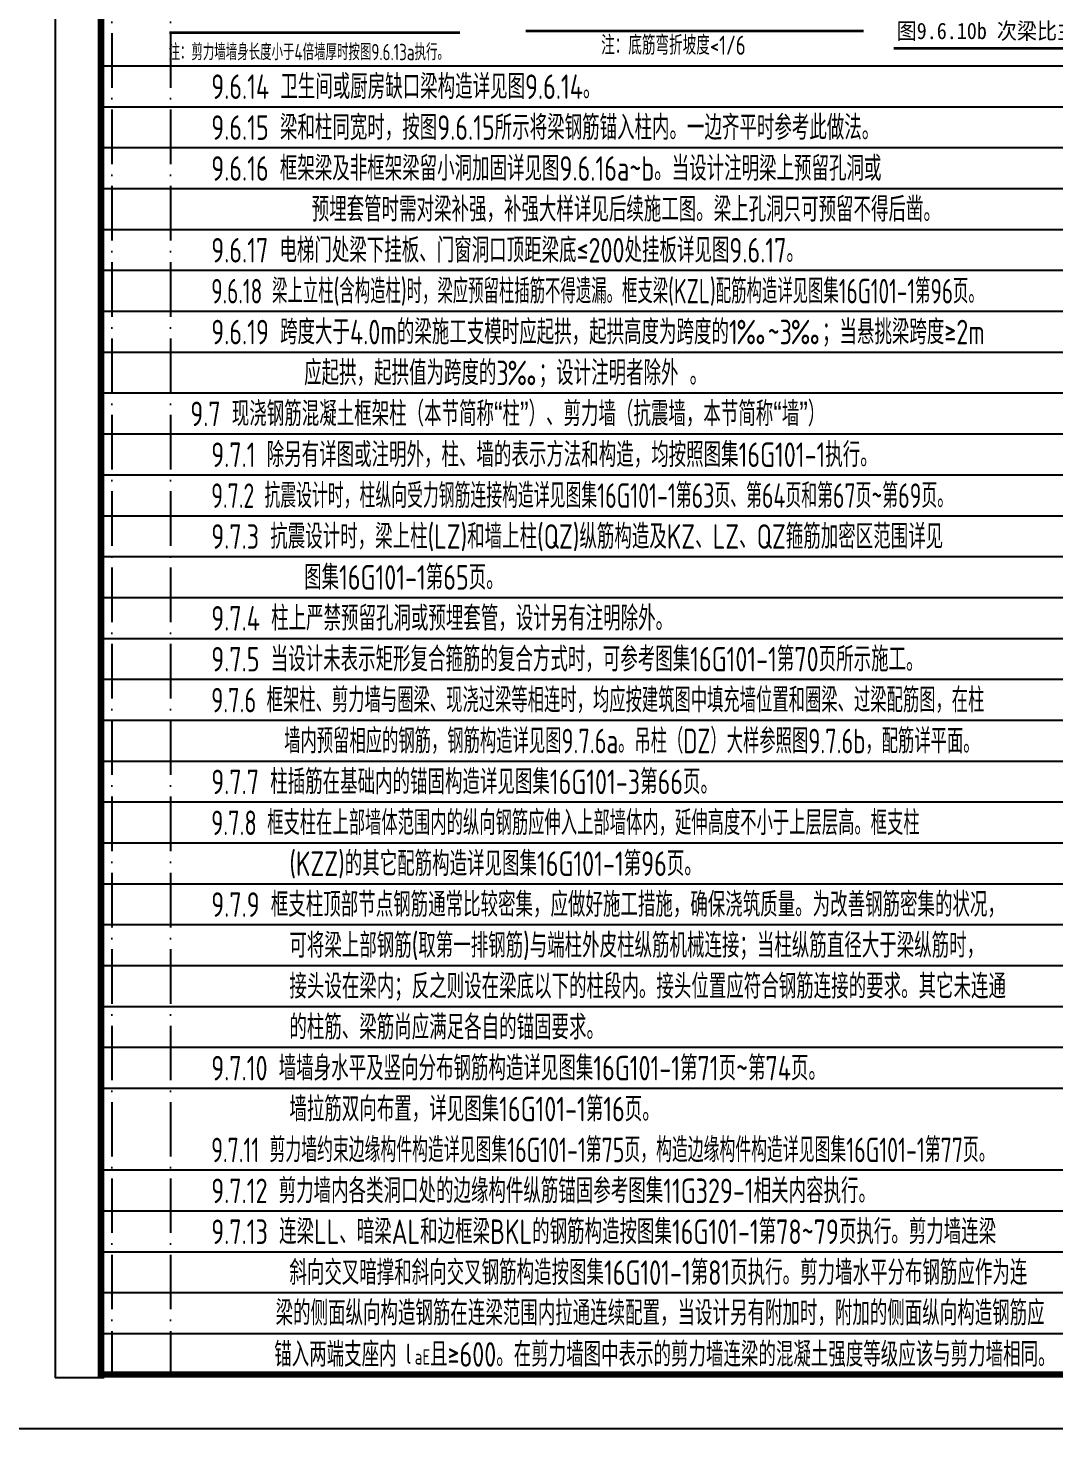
# Model space of a CAD drawing. Extents: x -1307975 to -76406, y -96289 to 379359.
# Drawn here: x -1190402 to -1171580, y 317959 to 343653 of the extents above; entities that cross this region are included whole.
import ezdxf

# ---------------------------------------------------------------- set-up
doc = ezdxf.new("R2010")
doc.units = 0
doc.header["$LTSCALE"] = 1000
doc.linetypes.add('D1', pattern=[14, 10, -2, 0, -2])
doc.layers.get('DEFPOINTS').update_dxf_attribs({"linetype": 'CONTINUOUS'})
doc.layers.add('C-SHET-TTLB', color=11, linetype='CONTINUOUS')
doc.layers.add('S-DETL-TEXT', color=7, linetype='CONTINUOUS')
doc.layers.add('S-1-TEXT', color=7, linetype='CONTINUOUS', lineweight=18)
doc.styles.add('TS', font='tssdeng.shx', dxfattribs={"width": 0.7, "bigfont": 'tssdchn.shx'})
doc.styles.add('TSSD_Label', font='Tssdeng.shx', dxfattribs={"width": 0.7, "bigfont": 'hztxt.shx'})
doc.styles.add('华文行楷', font='tssdeng.shx', dxfattribs={"width": 0.75, "height": 350, "bigfont": 'hztxt.shx'})
doc.styles.add('黑体', font='simhei.ttf')

msp = doc.modelspace()

# ---------------------------------------------------------------- linework, layer by layer
at = {"layer": 'C-SHET-TTLB'}
for p in [(-1189902.47, 376419.34), (-1189002.47, 318899.34)]:
    msp.add_line(p, (-1189902.47, 318899.34), dxfattribs=at)
msp.add_lwpolyline([(-1085802.47, 377359.34), (-1085802.47, 317959.34), (-1190902.47, 317959.34), (-1190902.47, 377359.34)], close=True, dxfattribs=at)
at = {"layer": 'C-SHET-TTLB', "const_width": 120}
msp.add_lwpolyline([(-1189062.47, 376359.34), (-1086802.47, 376359.34), (-1086802.47, 318959.34), (-1189062.47, 318959.34)], close=True, dxfattribs=at)
at = {"layer": 'DEFPOINTS', "color": 252, "linetype": 'D1', "ltscale": 0.1}
for p, q in [((-1188862.47, 372959.34), (-1188862.47, 318959.34)), ((-1187790.47, 372959.34), (-1187790.47, 318959.34))]:
    msp.add_line(p, q, dxfattribs=at)
at = {"layer": 'DEFPOINTS', "color": 252}
for p, q in [((-1189062.47, 342959.34), (-1115502.47, 342959.34)), ((-1189062.47, 342209.34), (-1115502.47, 342209.34)), ((-1189062.47, 341459.34), (-1115502.47, 341459.34)), ((-1189062.47, 340709.34), (-1115502.47, 340709.34)), ((-1189062.47, 339959.34), (-1115502.47, 339959.34)), ((-1189062.47, 339209.34), (-1115502.47, 339209.34)), ((-1189062.47, 338459.34), (-1115502.47, 338459.34)), ((-1189062.47, 337709.34), (-1115502.47, 337709.34)), ((-1189062.47, 336959.34), (-1115502.47, 336959.34)), ((-1189062.47, 336209.34), (-1115502.47, 336209.34)), ((-1189062.47, 335459.34), (-1115502.47, 335459.34)), ((-1189062.47, 334709.34), (-1115502.47, 334709.34)), ((-1189062.47, 333959.34), (-1115502.47, 333959.34)), ((-1189062.47, 333209.34), (-1115502.47, 333209.34)), ((-1189062.47, 332459.34), (-1115502.47, 332459.34)), ((-1189062.47, 331709.34), (-1115502.47, 331709.34)), ((-1189062.47, 330959.34), (-1115502.47, 330959.34)), ((-1189062.47, 330209.34), (-1115502.47, 330209.34)), ((-1189062.47, 329459.34), (-1115502.47, 329459.34)), ((-1189062.47, 328709.34), (-1115502.47, 328709.34)), ((-1189062.47, 327959.34), (-1115502.47, 327959.34)), ((-1189062.47, 327209.34), (-1115502.47, 327209.34)), ((-1189062.47, 326459.34), (-1115502.47, 326459.34)), ((-1189062.47, 325709.34), (-1115502.47, 325709.34)), ((-1189062.47, 324959.34), (-1115502.47, 324959.34)), ((-1189062.47, 324209.34), (-1115502.47, 324209.34)), ((-1189062.47, 322709.34), (-1115502.47, 322709.34)), ((-1189062.47, 321959.34), (-1115502.47, 321959.34)), ((-1189062.47, 321209.34), (-1115502.47, 321209.34)), ((-1189062.47, 320459.34), (-1115502.47, 320459.34)), ((-1189062.47, 319709.34), (-1115502.47, 319709.34))]:
    msp.add_line(p, q, dxfattribs=at)
at = {"layer": 'S-DETL-TEXT', "const_width": 50}
for points in [[(-1187811.84, 343565.51), (-1182474.98, 343565.51)], [(-1181271, 343596.52), (-1175070.15, 343596.52)], [(-1174519.61, 343278.42), (-1168924.65, 343278.42)]]:
    msp.add_lwpolyline(points, dxfattribs=at)

# ---------------------------------------------------------------- texts
at = {"layer": 'S-1-TEXT'}
for s, height, style, width, p in [('9.6.14 卫生间或厨房缺口梁构造详见图9.6.14。', 450, 'TS', 0.75, (-1187041.42, 342351.77)), ('9.6.15 梁和柱同宽时，按图9.6.15所示将梁钢筋锚入柱内。一边齐平时参考此做法。', 450, 'TS', 0.75, (-1187041.42, 341601.77)), ('9.6.16 框架梁及非框架梁留小洞加固详见图9.6.16a~b。当设计注明梁上预留孔洞或', 450, 'TS', 0.75, (-1187041.42, 340851.77)), ('         预埋套管时需对梁补强，补强大样详见后续施工图。梁上孔洞只可预留不得后凿。', 450, 'TS', 0.75, (-1187041.42, 340101.77)), ('9.6.17 电梯门处梁下挂板、门窗洞口顶距梁底≤200处挂板详见图9.6.17。 ', 450, 'TS', 0.75, (-1187041.42, 339351.77)), ('9.6.18 梁上立柱(含构造柱)时，梁应预留柱插筋不得遗漏。框支梁(KZL)配筋构造详见图集16G101-1第96页。', 450, 'TS', 0.66, (-1187041.42, 338601.77)), ('9.6.19 跨度大于4.0m的梁施工支模时应起拱，起拱高度为跨度的1‰~3‰；当悬挑梁跨度≥2m', 450, 'TS', 0.75, (-1187041.42, 337851.77)), ('        应起拱，起拱值为跨度的3‰；设计注明者除外 。', 450, 'TS', 0.75, (-1186976.28, 337101.77)), ('9.7 现浇钢筋混凝土框架柱（本节简称“柱”）、剪力墙（抗震墙，本节简称“墙”）', 450, 'TS', 0.75, (-1187425.66, 336351.77)), ('9.7.1 除另有详图或注明外，柱、墙的表示方法和构造，均按照图集16G101-1执行。', 450, 'TS', 0.75, (-1187041.42, 335601.77)), ('9.7.2 抗震设计时，柱纵向受力钢筋连接构造详见图集16G101-1第63页、第64页和第67页~第69页。', 450, 'TS', 0.68, (-1187041.42, 334851.77)), ('9.7.3 抗震设计时，梁上柱(LZ)和墙上柱(QZ)纵筋构造及KZ、LZ、QZ箍筋加密区范围详见', 450, 'TS', 0.75, (-1187041.42, 334101.77)), ('        图集16G101-1第65页。', 450, 'TS', 0.75, (-1186976.28, 333351.77)), ('9.7.4 柱上严禁预留孔洞或预埋套管，设计另有注明除外。', 450, 'TS', 0.75, (-1187041.42, 332601.77)), ('9.7.5 当设计未表示矩形复合箍筋的复合方式时，可参考图集16G101-1第70页所示施工。', 450, 'TS', 0.75, (-1187041.42, 331851.77)), ('9.7.6 框架柱、剪力墙与圈梁、现浇过梁等相连时，均应按建筑图中填充墙位置和圈梁、过梁配筋图，在柱', 450, 'TS', 0.7, (-1187041.42, 331101.77)), ('       墙内预留相应的钢筋，钢筋构造详见图9.7.6a。吊柱（DZ）大样参照图9.7.6b，配筋详平面。', 450, 'TS', 0.7, (-1187041.42, 330351.77)), ('9.7.7 柱插筋在基础内的锚固构造详见图集16G101-3第66页。', 450, 'TS', 0.75, (-1187041.42, 329601.77)), ('9.7.8 框支柱在上部墙体范围内的纵向钢筋应伸入上部墙体内，延伸高度不小于上层层高。框支柱', 450, 'TS', 0.7, (-1187041.42, 328851.77)), ('       (KZZ)的其它配筋构造详见图集16G101-1第96页。', 450, 'TS', 0.75, (-1187041.42, 328101.77)), ('9.7.9 框支柱顶部节点钢筋通常比较密集，应做好施工措施，确保浇筑质量。为改善钢筋密集的状况，', 450, 'TS', 0.75, (-1187041.42, 327351.77)), ('       可将梁上部钢筋(取第一排钢筋)与端柱外皮柱纵筋机械连接；当柱纵筋直径大于梁纵筋时，', 450, 'TS', 0.75, (-1187041.42, 326601.77)), ('       接头设在梁内；反之则设在梁底以下的柱段内。接头位置应符合钢筋连接的要求。其它未连通', 450, 'TS', 0.75, (-1187041.42, 325851.77)), ('       的柱筋、梁筋尚应满足各自的锚固要求。', 450, 'TS', 0.75, (-1187041.42, 325101.77)), ('9.7.10 墙墙身水平及竖向分布钢筋构造详见图集16G101-1第71页~第74页。', 450, 'TS', 0.75, (-1187041.42, 324351.77)), ('       墙拉筋双向布置，详见图集16G101-1第16页。', 450, 'TS', 0.75, (-1187041.42, 323601.77)), ('9.7.11 剪力墙约束边缘构件构造详见图集16G101-1第75页，构造边缘构件构造详见图集16G101-1第77页。', 450, 'TS', 0.68, (-1187041.42, 322851.77)), ('9.7.12 剪力墙内各类洞口处的边缘构件纵筋锚固参考图集11G329-1相关内容执行。', 450, 'TS', 0.75, (-1187041.42, 322101.77)), ('9.7.13 连梁LL、暗梁AL和边框梁BKL的钢筋构造按图集16G101-1第78~79页执行。剪力墙连梁', 450, 'TS', 0.75, (-1187041.42, 321351.77)), ('       斜向交叉暗撑和斜向交叉钢筋构造按图集16G101-1第81页执行。剪力墙水平分布钢筋应作为连', 450, 'TS', 0.75, (-1187041.42, 320601.77)), ('梁的侧面纵向构造钢筋在连梁范围内拉通连续配置，当设计另有附加时，附加的侧面纵向构造钢筋应', 450, 'TS', 0.75, (-1185859.93, 319860.38)), ('锚入两端支座内   且≥600。在剪力墙图中表示的剪力墙连梁的混凝土强度等级应该与剪力墙相同。', 450, 'TS', 0.75, (-1185885.42, 319101.77)), ('l', 375, '华文行楷', 0.75, (-1183471.04, 319151.81)), ('aE', 281.25, 'TS', 0.75, (-1183308.89, 319140))]:
    msp.add_text(s, height=height, dxfattribs=dict(at, style=style, width=width)).set_placement(p)
at = {"layer": 'S-DETL-TEXT'}
for s, height, style, width, p in [('图9.6.10b 次梁比主梁低时做法', 300, '黑体', 0.9, (-1174466.63, 343449.59)), ('注：底筋弯折坡度<1/6', 350, 'TS', 0.75, (-1179888.71, 343162.61)), ('注：剪力墙墙身长度小于4倍墙厚时按图9.6.13a执行。', 300, 'TSSD_Label', 0.7, (-1187824.81, 343061.74))]:
    msp.add_text(s, height=height, dxfattribs=dict(at, style=style, width=width)).set_placement(p)

doc.saveas('drawing.dxf')
